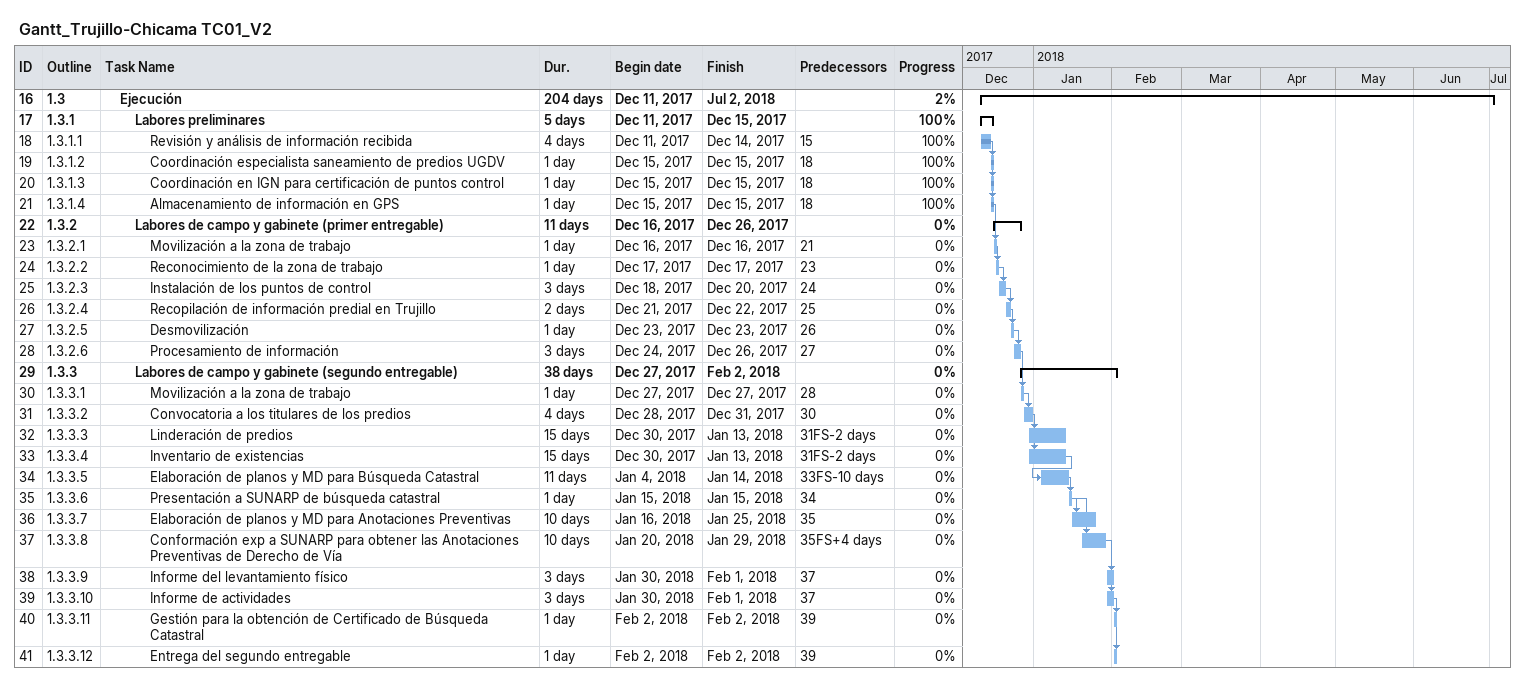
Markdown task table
Gantt_Trujillo-Chicama TC01_V2

| ID | WBS | Task | Duration | Start | Finish | Predecessors | % complete |
|---|---|---|---|---|---|---|---|
| 16 | 1.3 | **Ejecución** | 204d | 2017-12-11 | 2018-07-02 |  | 2 |
| 17 | 1.3.1 | **Labores preliminares** | 5d | 2017-12-11 | 2017-12-15 |  | 100 |
| 18 | 1.3.1.1 | Revisión y análisis de información recibida | 4d | 2017-12-11 | 2017-12-14 | 15 | 100 |
| 19 | 1.3.1.2 | Coordinación especialista saneamiento de predios UGDV | 1d | 2017-12-15 | 2017-12-15 | 18 | 100 |
| 20 | 1.3.1.3 | Coordinación en IGN para certificación de puntos control | 1d | 2017-12-15 | 2017-12-15 | 18 | 100 |
| 21 | 1.3.1.4 | Almacenamiento de información en GPS | 1d | 2017-12-15 | 2017-12-15 | 18 | 100 |
| 22 | 1.3.2 | **Labores de campo y gabinete (primer entregable)** | 11d | 2017-12-16 | 2017-12-26 |  | 0 |
| 23 | 1.3.2.1 | Movilización a la zona de trabajo | 1d | 2017-12-16 | 2017-12-16 | 21 | 0 |
| 24 | 1.3.2.2 | Reconocimiento de la zona de trabajo | 1d | 2017-12-17 | 2017-12-17 | 23 | 0 |
| 25 | 1.3.2.3 | Instalación de los puntos de control | 3d | 2017-12-18 | 2017-12-20 | 24 | 0 |
| 26 | 1.3.2.4 | Recopilación de información predial en Trujillo | 2d | 2017-12-21 | 2017-12-22 | 25 | 0 |
| 27 | 1.3.2.5 | Desmovilización | 1d | 2017-12-23 | 2017-12-23 | 26 | 0 |
| 28 | 1.3.2.6 | Procesamiento de información | 3d | 2017-12-24 | 2017-12-26 | 27 | 0 |
| 29 | 1.3.3 | **Labores de campo y gabinete (segundo entregable)** | 38d | 2017-12-27 | 2018-02-02 |  | 0 |
| 30 | 1.3.3.1 | Movilización a la zona de trabajo | 1d | 2017-12-27 | 2017-12-27 | 28 | 0 |
| 31 | 1.3.3.2 | Convocatoria a los titulares de los predios | 4d | 2017-12-28 | 2017-12-31 | 30 | 0 |
| 32 | 1.3.3.3 | Linderación de predios | 15d | 2017-12-30 | 2018-01-13 | 31FS-2d | 0 |
| 33 | 1.3.3.4 | Inventario de existencias | 15d | 2017-12-30 | 2018-01-13 | 31FS-2d | 0 |
| 34 | 1.3.3.5 | Elaboración de planos y MD para Búsqueda Catastral | 11d | 2018-01-04 | 2018-01-14 | 33FS-10d | 0 |
| 35 | 1.3.3.6 | Presentación a SUNARP de búsqueda catastral | 1d | 2018-01-15 | 2018-01-15 | 34 | 0 |
| 36 | 1.3.3.7 | Elaboración de planos y MD para Anotaciones Preventivas | 10d | 2018-01-16 | 2018-01-25 | 35 | 0 |
| 37 | 1.3.3.8 | Conformación exp a SUNARP para obtener las Anotaciones Preventivas de Derecho de Vía | 10d | 2018-01-20 | 2018-01-29 | 35FS+4d | 0 |
| 38 | 1.3.3.9 | Informe del levantamiento físico | 3d | 2018-01-30 | 2018-02-01 | 37 | 0 |
| 39 | 1.3.3.10 | Informe de actividades | 3d | 2018-01-30 | 2018-02-01 | 37 | 0 |
| 40 | 1.3.3.11 | Gestión para la obtención de Certificado de Búsqueda Catastral | 1d | 2018-02-02 | 2018-02-02 | 39 | 0 |
| 41 | 1.3.3.12 | Entrega del segundo entregable | 1d | 2018-02-02 | 2018-02-02 | 39 | 0 |
